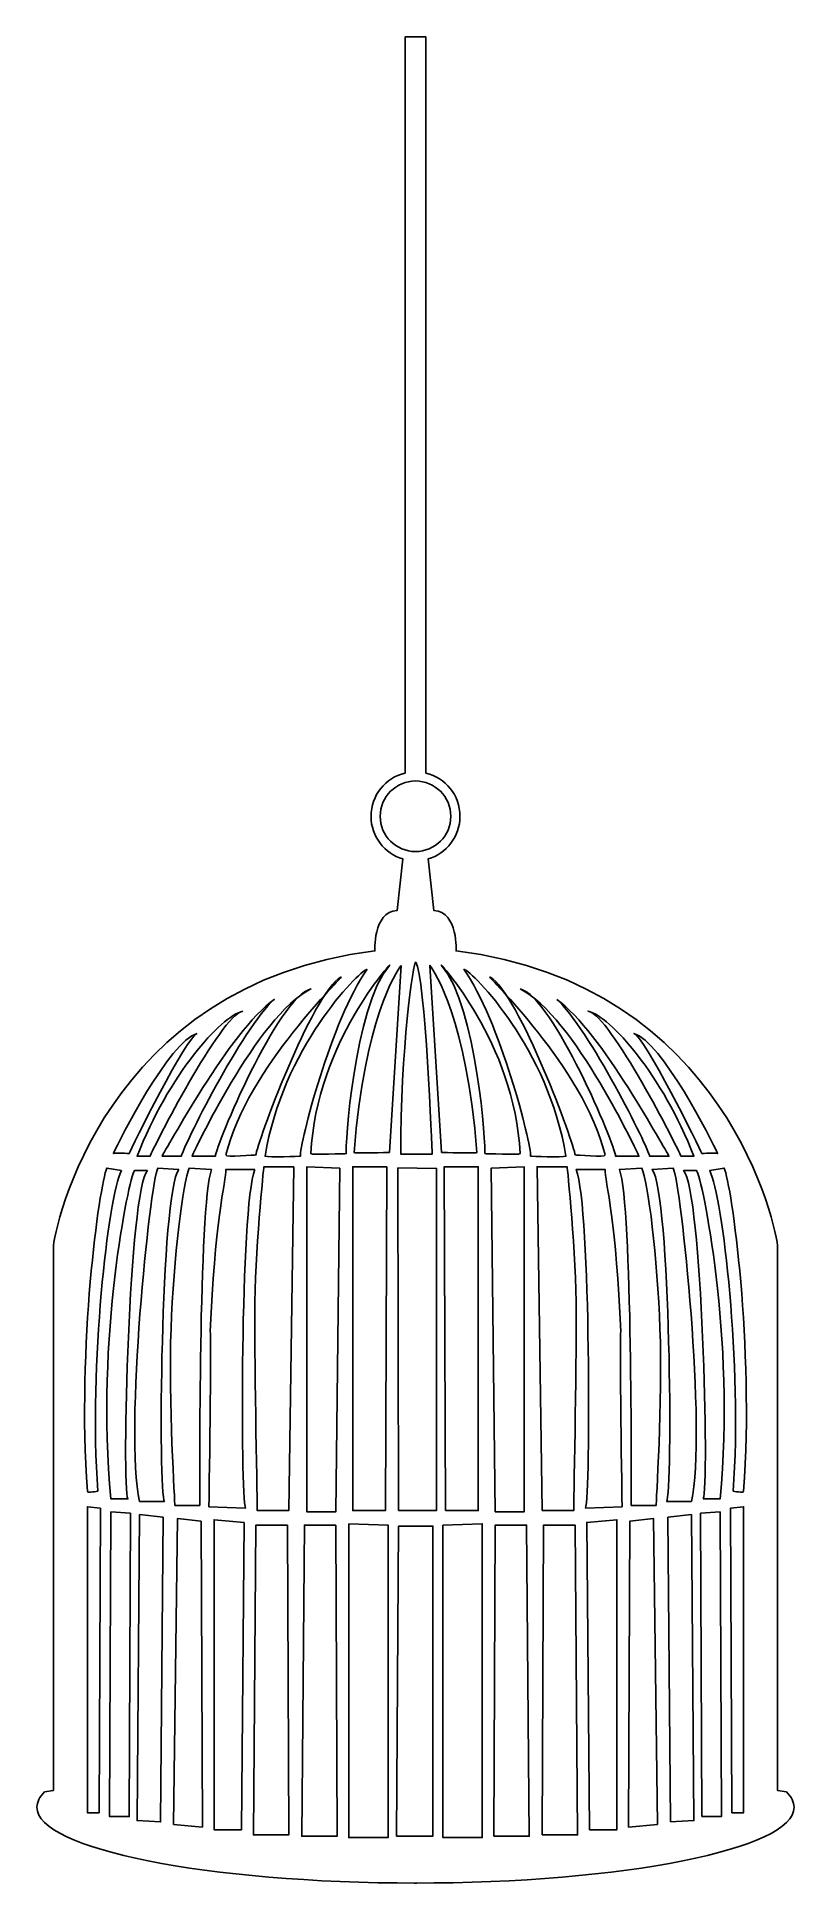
# Model space of a CAD drawing. Header units: centimetres. Extents: x -4.4 to 4.4, y -10.7 to 10.7.
import ezdxf

# ---------------------------------------------------------------- set-up
doc = ezdxf.new("R2010")
doc.units = ezdxf.units.CM
doc.header["$MEASUREMENT"] = 0
doc.layers.add('Camada 1', color=7, linetype='Continuous')

msp = doc.modelspace()

# ---------------------------------------------------------------- linework, layer by layer
at = {"layer": 'Camada 1'}
for points, knots in [([(0.01527, -10.73842), (-2.42591, -10.73842), (-4.40492, -10.34358), (-4.40492, -9.85656), (-4.40492, -9.85656), (-4.40492, -9.79571), (-4.37399, -9.73628), (-4.31517, -9.67889), (-4.31517, -9.67889), (-4.31517, -9.67889), (-4.21373, -9.66106), (-4.21373, -9.66106), (-4.21373, -9.66106), (-4.21373, -9.66106), (-4.21373, -3.34805), (-4.21373, -3.34805), (-4.21373, -3.34805), (-4.21373, -3.15033), (-3.62045, -0.27521), (-0.4716, 0.10511), (-0.4716, 0.10511), (-0.4716, 0.0899), (-0.50203, 0.56146), (-0.213, 0.57668), (-0.213, 0.57668), (-0.213, 0.57668), (-0.14617, 1.1757), (-0.14617, 1.1757), (-0.14617, 1.1757), (-0.36064, 1.23875), (-0.51722, 1.43708), (-0.51722, 1.67198), (-0.51722, 1.67198), (-0.51722, 1.91566), (-0.34873, 2.11997), (-0.12188, 2.17474), (-0.12188, 2.17474), (-0.12188, 2.17474), (-0.12187, 10.73842), (-0.12187, 10.73842), (-0.12187, 10.73842), (-0.12187, 10.73842), (0, 10.73842), (0, 10.73842), (0, 10.73842), (0, 10.73842), (0.12181, 10.73842), (0.12181, 10.73842), (0.12181, 10.73842), (0.12181, 10.73842), (0.12181, 2.17473), (0.12181, 2.17473), (0.12181, 2.17473), (0.34872, 2.11993), (0.51723, 1.91565), (0.51723, 1.67197), (0.51723, 1.67197), (0.51723, 1.43707), (0.36065, 1.23874), (0.14615, 1.17569), (0.14615, 1.17569), (0.14615, 1.17569), (0.21296, 0.57667), (0.21296, 0.57667), (0.21296, 0.57667), (0.50204, 0.56146), (0.47159, 0.08989), (0.47159, 0.1051), (0.47159, 0.1051), (3.62042, -0.27521), (4.2137, -3.15033), (4.2137, -3.34806), (4.2137, -3.34806), (4.2137, -3.34806), (4.2137, -9.6611), (4.2137, -9.6611), (4.2137, -9.6611), (4.2137, -9.6611), (4.31517, -9.67893), (4.31517, -9.67893), (4.31517, -9.67893), (4.37399, -9.73632), (4.40489, -9.79574), (4.40489, -9.8566), (4.40489, -9.8566), (4.40489, -10.34362), (2.42591, -10.73846), (-0.01527, -10.73846), (-0.01527, -10.73846), (-0.01527, -10.73846), (0.01527, -10.73845), (0.01527, -10.73845), (0.01527, -10.73845), (0.01527, -10.73845), (0.01527, -10.73842), (0.01527, -10.73842)], [0, 0, 0, 0, 0.04, 0.04, 0.04, 0.04, 0.08, 0.08, 0.08, 0.08, 0.12, 0.12, 0.12, 0.12, 0.16, 0.16, 0.16, 0.16, 0.2, 0.2, 0.2, 0.2, 0.24, 0.24, 0.24, 0.24, 0.28, 0.28, 0.28, 0.28, 0.32, 0.32, 0.32, 0.32, 0.36, 0.36, 0.36, 0.36, 0.4, 0.4, 0.4, 0.4, 0.44, 0.44, 0.44, 0.44, 0.48, 0.48, 0.48, 0.48, 0.52, 0.52, 0.52, 0.52, 0.56, 0.56, 0.56, 0.56, 0.6, 0.6, 0.6, 0.6, 0.64, 0.64, 0.64, 0.64, 0.68, 0.68, 0.68, 0.68, 0.72, 0.72, 0.72, 0.72, 0.76, 0.76, 0.76, 0.76, 0.8, 0.8, 0.8, 0.8, 0.84, 0.84, 0.84, 0.84, 0.88, 0.88, 0.88, 0.88, 0.92, 0.92, 0.92, 0.92, 1, 1, 1, 1]), ([(-0.41074, 1.67194), (-0.41074, 1.44511), (-0.22683, 1.2612), (0, 1.2612), (0, 1.2612), (0.22683, 1.2612), (0.41077, 1.44511), (0.41077, 1.67194), (0.41077, 1.67194), (0.41077, 1.89877), (0.22683, 2.08268), (0, 2.08268), (0, 2.08268), (-0.22683, 2.08268), (-0.41074, 1.89877), (-0.41074, 1.67194)], [0, 0, 0, 0, 0.2, 0.2, 0.2, 0.2, 0.4, 0.4, 0.4, 0.4, 0.6, 0.6, 0.6, 0.6, 1, 1, 1, 1]), ([(-0.30424, -0.06222), (-0.2514, 0.00038), (-1.15609, -0.95969), (-1.21697, -2.25273), (-1.21697, -2.25273), (-1.21697, -2.26792), (-0.80626, -2.25273), (-0.80626, -2.25273), (-0.80626, -2.25273), (-0.82145, -2.19187), (-0.71493, -0.54905), (-0.30424, -0.06222)], [0, 0, 0, 0, 0.25, 0.25, 0.25, 0.25, 0.5, 0.5, 0.5, 0.5, 1, 1, 1, 1]), ([(0.00299, -0.02443), (-0.0222, 0.01179), (-0.17902, -1.06456), (-0.17037, -2.26071), (-0.17037, -2.26071), (-0.17037, -2.26071), (0.1937, -2.26072), (0.1937, -2.26072), (0.1937, -2.26072), (0.19373, -2.21738), (0.11266, -0.1821), (0.00299, -0.02443)], [0, 0, 0, 0, 0.25, 0.25, 0.25, 0.25, 0.5, 0.5, 0.5, 0.5, 1, 1, 1, 1]), ([(0.80626, -2.25273), (0.80626, -2.25273), (1.21695, -2.26792), (1.21695, -2.25273), (1.21695, -2.25273), (1.1561, -0.95968), (0.25141, 0.00038), (0.30427, -0.06222), (0.30427, -0.06222), (0.71493, -0.54905), (0.82148, -2.19187), (0.80626, -2.25273)], [0, 0, 0, 0, 0.25, 0.25, 0.25, 0.25, 0.5, 0.5, 0.5, 0.5, 1, 1, 1, 1]), ([(-0.86707, -0.19914), (-0.81198, -0.16911), (-1.96237, -1.24874), (-2.20576, -2.26792), (-2.20576, -2.26792), (-2.22097, -2.29835), (-1.85587, -2.26792), (-1.85587, -2.26792), (-1.85587, -2.26792), (-1.85587, -2.1615), (-1.20171, -0.38173), (-0.86707, -0.19914)], [0, 0, 0, 0, 0.25, 0.25, 0.25, 0.25, 0.5, 0.5, 0.5, 0.5, 1, 1, 1, 1]), ([(-0.56285, -0.10786), (-0.66934, -0.13829), (-1.5516, -1.03575), (-1.74937, -2.28316), (-1.74937, -2.28316), (-1.71894, -2.29837), (-1.33868, -2.28316), (-1.33868, -2.28316), (-1.33868, -2.28316), (-1.35387, -2.14631), (-0.97353, -0.686), (-0.56285, -0.10786)], [0, 0, 0, 0, 0.25, 0.25, 0.25, 0.25, 0.5, 0.5, 0.5, 0.5, 1, 1, 1, 1]), ([(-0.16735, -0.06222), (-0.2282, -0.13829), (-0.59328, -0.70111), (-0.71498, -2.23752), (-0.71498, -2.23752), (-0.73019, -2.25273), (-0.30424, -2.23752), (-0.30424, -2.23752), (-0.30424, -2.23752), (-0.30424, -2.23752), (-0.16735, -0.06222), (-0.16735, -0.06222)], [0, 0, 0, 0, 0.25, 0.25, 0.25, 0.25, 0.5, 0.5, 0.5, 0.5, 1, 1, 1, 1]), ([(0.30427, -2.23751), (0.30427, -2.23751), (0.7302, -2.25272), (0.71496, -2.23751), (0.71496, -2.23751), (0.59325, -0.70113), (0.22821, -0.13828), (0.16735, -0.06221), (0.16735, -0.06221), (0.16735, -0.06221), (0.30427, -2.23751), (0.30427, -2.23751)], [0, 0, 0, 0, 0.25, 0.25, 0.25, 0.25, 0.5, 0.5, 0.5, 0.5, 1, 1, 1, 1]), ([(1.33869, -2.28316), (1.33869, -2.28316), (1.71895, -2.29837), (1.74938, -2.28316), (1.74938, -2.28316), (1.5516, -1.03576), (0.66935, -0.13832), (0.56283, -0.10786), (0.56283, -0.10786), (0.97353, -0.686), (1.3539, -2.14631), (1.33869, -2.28316)], [0, 0, 0, 0, 0.25, 0.25, 0.25, 0.25, 0.5, 0.5, 0.5, 0.5, 1, 1, 1, 1]), ([(1.85589, -2.26794), (1.85589, -2.26794), (2.22094, -2.29837), (2.20575, -2.26794), (2.20575, -2.26794), (1.96239, -1.24874), (0.81198, -0.16913), (0.86706, -0.19916), (0.86706, -0.19916), (1.20176, -0.38173), (1.85589, -2.1615), (1.85589, -2.26794)], [0, 0, 0, 0, 0.25, 0.25, 0.25, 0.25, 0.5, 0.5, 0.5, 0.5, 1, 1, 1, 1]), ([(-2.60125, -2.28316), (-2.60125, -2.28316), (-2.32741, -2.28316), (-2.32741, -2.28316), (-2.32741, -2.28316), (-2.32741, -2.1615), (-1.59721, -0.42735), (-1.21695, -0.33606), (-1.21695, -0.33606), (-1.84065, -0.64033), (-2.60125, -2.28316), (-2.60125, -2.28316)], [0, 0, 0, 0, 0.25, 0.25, 0.25, 0.25, 0.5, 0.5, 0.5, 0.5, 1, 1, 1, 1]), ([(1.21695, -0.33606), (1.59724, -0.42734), (2.32743, -2.1615), (2.32743, -2.28316), (2.32743, -2.28316), (2.32743, -2.28316), (2.6013, -2.28316), (2.6013, -2.28316), (2.6013, -2.28316), (2.6013, -2.28316), (1.84068, -0.64033), (1.21695, -0.33606)], [0, 0, 0, 0, 0.25, 0.25, 0.25, 0.25, 0.5, 0.5, 0.5, 0.5, 1, 1, 1, 1]), ([(-2.00798, -0.59469), (-2.26658, -0.65554), (-2.87505, -1.34002), (-3.24014, -2.28313), (-3.24014, -2.28313), (-3.25535, -2.28313), (-3.08803, -2.28313), (-3.08803, -2.28313), (-3.08803, -2.28313), (-3.05763, -2.19187), (-2.26658, -0.64033), (-2.00798, -0.59469)], [0, 0, 0, 0, 0.25, 0.25, 0.25, 0.25, 0.5, 0.5, 0.5, 0.5, 1, 1, 1, 1]), ([(-2.95111, -2.28316), (-2.95111, -2.28316), (-2.72293, -2.28316), (-2.72293, -2.28316), (-2.72293, -2.28316), (-2.72293, -2.20709), (-2.008, -0.77715), (-1.6429, -0.4578), (-1.6429, -0.4578), (-2.16011, -0.82281), (-2.9055, -2.2223), (-2.95111, -2.28316)], [0, 0, 0, 0, 0.25, 0.25, 0.25, 0.25, 0.5, 0.5, 0.5, 0.5, 1, 1, 1, 1]), ([(1.64296, -0.4578), (2.00803, -0.77715), (2.72299, -2.20709), (2.72299, -2.28316), (2.72299, -2.28316), (2.72299, -2.28316), (2.95114, -2.28316), (2.95114, -2.28316), (2.95114, -2.28316), (2.9055, -2.2223), (2.16008, -0.82281), (1.64296, -0.4578)], [0, 0, 0, 0, 0.25, 0.25, 0.25, 0.25, 0.5, 0.5, 0.5, 0.5, 1, 1, 1, 1]), ([(3.08806, -2.28316), (3.08806, -2.28316), (3.25533, -2.28316), (3.24012, -2.28316), (3.24012, -2.28316), (2.87507, -1.34003), (2.26659, -0.65555), (2.00796, -0.59472), (2.00796, -0.59472), (2.26658, -0.64033), (3.05763, -2.19187), (3.08806, -2.28316)], [0, 0, 0, 0, 0.25, 0.25, 0.25, 0.25, 0.5, 0.5, 0.5, 0.5, 1, 1, 1, 1]), ([(-2.54042, -0.85327), (-2.85985, -0.94455), (-3.45313, -2.10062), (-3.51395, -2.25276), (-3.51395, -2.25276), (-3.49874, -2.23755), (-3.33141, -2.25276), (-3.33141, -2.25276), (-3.33141, -2.25276), (-3.31623, -2.19187), (-2.64692, -0.86848), (-2.54042, -0.85327)], [0, 0, 0, 0, 0.25, 0.25, 0.25, 0.25, 0.5, 0.5, 0.5, 0.5, 1, 1, 1, 1]), ([(3.3314, -2.25273), (3.3314, -2.25273), (3.49875, -2.23752), (3.51396, -2.25273), (3.51396, -2.25273), (3.45311, -2.10059), (2.85983, -0.94455), (2.5404, -0.85324), (2.5404, -0.85324), (2.64692, -0.86848), (3.31618, -2.19187), (3.3314, -2.25273)], [0, 0, 0, 0, 0.25, 0.25, 0.25, 0.25, 0.5, 0.5, 0.5, 0.5, 1, 1, 1, 1]), ([(-3.42268, -2.4505), (-3.42268, -2.4505), (-3.59003, -2.42007), (-3.59003, -2.42007), (-3.59003, -2.42007), (-3.68131, -2.61787), (-3.93992, -4.50417), (-3.81821, -6.17747), (-3.81821, -6.17747), (-3.81821, -6.2079), (-3.6965, -6.17747), (-3.6965, -6.17747), (-3.6965, -6.17747), (-3.80299, -4.71708), (-3.57481, -2.75478), (-3.42268, -2.4505)], [0, 0, 0, 0, 0.2, 0.2, 0.2, 0.2, 0.4, 0.4, 0.4, 0.4, 0.6, 0.6, 0.6, 0.6, 1, 1, 1, 1]), ([(-3.11846, -2.4505), (-3.11846, -2.4505), (-3.27057, -2.4505), (-3.27057, -2.4505), (-3.27057, -2.4505), (-3.33142, -2.52657), (-3.72692, -4.39773), (-3.54439, -6.26876), (-3.54439, -6.26876), (-3.54439, -6.26876), (-3.34664, -6.26876), (-3.34664, -6.26876), (-3.34664, -6.26876), (-3.42268, -6.13184), (-3.33142, -2.66349), (-3.11846, -2.4505)], [0, 0, 0, 0, 0.2, 0.2, 0.2, 0.2, 0.4, 0.4, 0.4, 0.4, 0.6, 0.6, 0.6, 0.6, 1, 1, 1, 1]), ([(-2.75339, -2.43529), (-2.75339, -2.43529), (-2.99678, -2.42008), (-2.99678, -2.42008), (-2.99678, -2.42008), (-3.08806, -2.58743), (-3.39228, -5.493), (-3.20974, -6.29919), (-3.20974, -6.29919), (-3.19453, -6.29919), (-2.92071, -6.29919), (-2.92071, -6.29919), (-2.92071, -6.29919), (-2.99675, -6.22312), (-2.96638, -2.70913), (-2.75339, -2.43529)], [0, 0, 0, 0, 0.2, 0.2, 0.2, 0.2, 0.4, 0.4, 0.4, 0.4, 0.6, 0.6, 0.6, 0.6, 1, 1, 1, 1]), ([(-2.37307, -2.43529), (-2.37307, -2.43529), (-2.63167, -2.42008), (-2.63167, -2.42008), (-2.63167, -2.42008), (-2.70774, -2.57224), (-2.81421, -3.46971), (-2.84463, -4.29119), (-2.84463, -4.29119), (-2.87505, -5.11267), (-2.79902, -6.34483), (-2.79902, -6.34483), (-2.79902, -6.34483), (-2.79902, -6.34483), (-2.51, -6.34483), (-2.51, -6.34483), (-2.51, -6.34483), (-2.51, -6.14705), (-2.52518, -2.86127), (-2.37307, -2.43529)], [0, 0, 0, 0, 0.16666667, 0.16666667, 0.16666667, 0.16666667, 0.33333333, 0.33333333, 0.33333333, 0.33333333, 0.5, 0.5, 0.5, 0.5, 0.66666667, 0.66666667, 0.66666667, 0.66666667, 1, 1, 1, 1]), ([(-1.87108, -2.43529), (-1.87108, -2.43529), (-2.20575, -2.43529), (-2.20575, -2.43529), (-2.20575, -2.43529), (-2.20575, -2.55702), (-2.34265, -3.10463), (-2.38829, -4.32161), (-2.38829, -4.32161), (-2.37308, -4.32161), (-2.4035, -6.36004), (-2.4035, -6.36004), (-2.4035, -6.36004), (-2.4035, -6.36004), (-1.97757, -6.37525), (-1.97757, -6.37525), (-1.97757, -6.37525), (-2.0384, -6.23831), (-2.03843, -2.8917), (-1.87108, -2.43529)], [0, 0, 0, 0, 0.16666667, 0.16666667, 0.16666667, 0.16666667, 0.33333333, 0.33333333, 0.33333333, 0.33333333, 0.5, 0.5, 0.5, 0.5, 0.66666667, 0.66666667, 0.66666667, 0.66666667, 1, 1, 1, 1]), ([(-1.4147, -2.40486), (-1.4147, -2.40486), (-1.76459, -2.40486), (-1.76459, -2.40486), (-1.76459, -2.40486), (-1.76459, -2.40486), (-1.87108, -3.42406), (-1.87108, -4.10867), (-1.87108, -4.10867), (-1.87108, -4.71785), (-1.84065, -6.40565), (-1.84065, -6.40565), (-1.84065, -6.40565), (-1.84065, -6.40565), (-1.47555, -6.40565), (-1.47555, -6.40565), (-1.47555, -6.40565), (-1.47555, -6.40565), (-1.4147, -2.40486), (-1.4147, -2.40486)], [0, 0, 0, 0, 0.16666667, 0.16666667, 0.16666667, 0.16666667, 0.33333333, 0.33333333, 0.33333333, 0.33333333, 0.5, 0.5, 0.5, 0.5, 0.66666667, 0.66666667, 0.66666667, 0.66666667, 1, 1, 1, 1]), ([(-0.88228, -2.42008), (-0.88228, -2.42008), (-1.26259, -2.40489), (-1.26259, -2.40489), (-1.26259, -2.40489), (-1.26259, -2.40489), (-1.26259, -6.42089), (-1.26259, -6.42089), (-1.26259, -6.42089), (-1.26259, -6.42089), (-0.92792, -6.42089), (-0.92792, -6.42089), (-0.92792, -6.42089), (-0.92792, -6.42089), (-0.88228, -2.42008), (-0.88228, -2.42008)], [0, 0, 0, 0, 0.2, 0.2, 0.2, 0.2, 0.4, 0.4, 0.4, 0.4, 0.6, 0.6, 0.6, 0.6, 1, 1, 1, 1]), ([(-0.33467, -2.40486), (-0.33467, -2.40486), (-0.7302, -2.40486), (-0.7302, -2.40486), (-0.7302, -2.40486), (-0.7302, -2.40486), (-0.7302, -6.40565), (-0.7302, -6.40565), (-0.7302, -6.40565), (-0.7302, -6.40565), (-0.34989, -6.40565), (-0.34989, -6.40565), (-0.34989, -6.40565), (-0.34989, -6.40565), (-0.33467, -2.40486), (-0.33467, -2.40486)], [0, 0, 0, 0, 0.2, 0.2, 0.2, 0.2, 0.4, 0.4, 0.4, 0.4, 0.6, 0.6, 0.6, 0.6, 1, 1, 1, 1]), ([(-0.20503, -2.41682), (-0.20503, -2.41682), (-0.19638, -6.40409), (-0.19638, -6.40409), (-0.19638, -6.40409), (-0.19638, -6.40409), (0.24564, -6.40409), (0.24564, -6.40409), (0.24564, -6.40409), (0.24564, -6.40409), (0.24564, -2.42547), (0.24564, -2.42547), (0.24564, -2.42547), (0.24564, -2.42547), (-0.20503, -2.41682), (-0.20503, -2.41682)], [0, 0, 0, 0, 0.2, 0.2, 0.2, 0.2, 0.4, 0.4, 0.4, 0.4, 0.6, 0.6, 0.6, 0.6, 1, 1, 1, 1]), ([(0.34991, -6.40565), (0.34991, -6.40565), (0.7302, -6.40565), (0.7302, -6.40565), (0.7302, -6.40565), (0.7302, -6.40565), (0.7302, -2.40486), (0.7302, -2.40486), (0.7302, -2.40486), (0.7302, -2.40486), (0.33472, -2.40486), (0.33472, -2.40486), (0.33472, -2.40486), (0.33472, -2.40486), (0.34991, -6.40565), (0.34991, -6.40565)], [0, 0, 0, 0, 0.2, 0.2, 0.2, 0.2, 0.4, 0.4, 0.4, 0.4, 0.6, 0.6, 0.6, 0.6, 1, 1, 1, 1]), ([(0.92792, -6.42089), (0.92792, -6.42089), (1.26262, -6.42089), (1.26262, -6.42089), (1.26262, -6.42089), (1.26262, -6.42089), (1.26262, -2.40486), (1.26262, -2.40486), (1.26262, -2.40486), (1.26262, -2.40486), (0.88228, -2.42005), (0.88228, -2.42005), (0.88228, -2.42005), (0.88228, -2.42005), (0.92792, -6.42089), (0.92792, -6.42089)], [0, 0, 0, 0, 0.2, 0.2, 0.2, 0.2, 0.4, 0.4, 0.4, 0.4, 0.6, 0.6, 0.6, 0.6, 1, 1, 1, 1]), ([(1.47561, -6.40565), (1.47561, -6.40565), (1.84068, -6.40565), (1.84068, -6.40565), (1.84068, -6.40565), (1.84068, -6.40565), (1.87108, -4.71785), (1.87108, -4.10867), (1.87108, -4.10867), (1.87108, -3.42406), (1.76461, -2.40486), (1.76461, -2.40486), (1.76461, -2.40486), (1.76461, -2.40486), (1.41475, -2.40486), (1.41475, -2.40486), (1.41475, -2.40486), (1.41475, -2.40486), (1.47561, -6.40565), (1.47561, -6.40565)], [0, 0, 0, 0, 0.16666667, 0.16666667, 0.16666667, 0.16666667, 0.33333333, 0.33333333, 0.33333333, 0.33333333, 0.5, 0.5, 0.5, 0.5, 0.66666667, 0.66666667, 0.66666667, 0.66666667, 1, 1, 1, 1]), ([(1.9776, -6.37525), (1.9776, -6.37525), (2.40353, -6.36004), (2.40353, -6.36004), (2.40353, -6.36004), (2.40353, -6.36004), (2.37313, -4.32161), (2.38832, -4.32161), (2.38832, -4.32161), (2.34268, -3.10463), (2.20578, -2.55702), (2.20578, -2.43529), (2.20578, -2.43529), (2.20578, -2.43529), (1.87113, -2.43529), (1.87113, -2.43529), (1.87113, -2.43529), (2.03843, -2.8917), (2.03838, -6.23831), (1.9776, -6.37525)], [0, 0, 0, 0, 0.16666667, 0.16666667, 0.16666667, 0.16666667, 0.33333333, 0.33333333, 0.33333333, 0.33333333, 0.5, 0.5, 0.5, 0.5, 0.66666667, 0.66666667, 0.66666667, 0.66666667, 1, 1, 1, 1]), ([(2.51002, -6.34483), (2.51002, -6.34483), (2.79908, -6.34483), (2.79908, -6.34483), (2.79908, -6.34483), (2.79908, -6.34483), (2.87509, -5.11267), (2.84467, -4.29119), (2.84467, -4.29119), (2.81425, -3.46971), (2.7078, -2.57224), (2.63173, -2.42008), (2.63173, -2.42008), (2.63173, -2.42008), (2.37313, -2.43529), (2.37313, -2.43529), (2.37313, -2.43529), (2.52524, -2.86127), (2.51002, -6.14705), (2.51002, -6.34483)], [0, 0, 0, 0, 0.16666667, 0.16666667, 0.16666667, 0.16666667, 0.33333333, 0.33333333, 0.33333333, 0.33333333, 0.5, 0.5, 0.5, 0.5, 0.66666667, 0.66666667, 0.66666667, 0.66666667, 1, 1, 1, 1]), ([(2.92071, -6.29919), (2.92071, -6.29919), (3.1945, -6.29919), (3.20971, -6.29919), (3.20971, -6.29919), (3.39225, -5.49298), (3.08805, -2.58743), (2.99677, -2.42008), (2.99677, -2.42008), (2.99677, -2.42008), (2.75343, -2.43529), (2.75343, -2.43529), (2.75343, -2.43529), (2.96643, -2.70913), (2.99678, -6.22312), (2.92071, -6.29919)], [0, 0, 0, 0, 0.2, 0.2, 0.2, 0.2, 0.4, 0.4, 0.4, 0.4, 0.6, 0.6, 0.6, 0.6, 1, 1, 1, 1]), ([(3.34664, -6.26876), (3.34664, -6.26876), (3.54441, -6.26876), (3.54441, -6.26876), (3.54441, -6.26876), (3.72697, -4.39773), (3.33142, -2.52657), (3.27057, -2.4505), (3.27057, -2.4505), (3.27057, -2.4505), (3.11848, -2.4505), (3.11848, -2.4505), (3.11848, -2.4505), (3.3314, -2.66349), (3.4227, -6.13184), (3.34664, -6.26876)], [0, 0, 0, 0, 0.2, 0.2, 0.2, 0.2, 0.4, 0.4, 0.4, 0.4, 0.6, 0.6, 0.6, 0.6, 1, 1, 1, 1]), ([(3.69652, -6.17745), (3.69652, -6.17745), (3.81825, -6.20788), (3.81825, -6.17745), (3.81825, -6.17745), (3.93996, -4.50415), (3.68133, -2.61785), (3.59005, -2.42005), (3.59005, -2.42005), (3.59005, -2.42005), (3.4227, -2.45048), (3.4227, -2.45048), (3.4227, -2.45048), (3.57484, -2.75478), (3.80304, -4.71708), (3.69652, -6.17745)], [0, 0, 0, 0, 0.2, 0.2, 0.2, 0.2, 0.4, 0.4, 0.4, 0.4, 0.6, 0.6, 0.6, 0.6, 1, 1, 1, 1]), ([(-3.66609, -6.37525), (-3.66609, -6.37525), (-3.8182, -6.36004), (-3.8182, -6.36004), (-3.8182, -6.36004), (-3.8182, -6.36004), (-3.8182, -9.91964), (-3.8182, -9.91964), (-3.8182, -9.91964), (-3.8182, -9.91964), (-3.68131, -9.91964), (-3.68131, -9.91964), (-3.68131, -9.91964), (-3.68131, -9.91964), (-3.66609, -6.37525), (-3.66609, -6.37525)], [0, 0, 0, 0, 0.2, 0.2, 0.2, 0.2, 0.4, 0.4, 0.4, 0.4, 0.6, 0.6, 0.6, 0.6, 1, 1, 1, 1]), ([(-3.31623, -6.43611), (-3.31623, -6.43611), (-3.54441, -6.4209), (-3.54441, -6.4209), (-3.54441, -6.4209), (-3.54441, -6.4209), (-3.55962, -9.96531), (-3.55962, -9.96531), (-3.55962, -9.96531), (-3.55962, -9.96531), (-3.33145, -9.96531), (-3.33145, -9.96531), (-3.33145, -9.96531), (-3.33145, -9.96531), (-3.31623, -6.43611), (-3.31623, -6.43611)], [0, 0, 0, 0, 0.2, 0.2, 0.2, 0.2, 0.4, 0.4, 0.4, 0.4, 0.6, 0.6, 0.6, 0.6, 1, 1, 1, 1]), ([(3.3314, -9.96528), (3.3314, -9.96528), (3.5596, -9.96528), (3.5596, -9.96528), (3.5596, -9.96528), (3.5596, -9.96528), (3.54439, -6.42087), (3.54439, -6.42087), (3.54439, -6.42087), (3.54439, -6.42087), (3.31619, -6.43608), (3.31619, -6.43608), (3.31619, -6.43608), (3.31619, -6.43608), (3.3314, -9.96528), (3.3314, -9.96528)], [0, 0, 0, 0, 0.2, 0.2, 0.2, 0.2, 0.4, 0.4, 0.4, 0.4, 0.6, 0.6, 0.6, 0.6, 1, 1, 1, 1]), ([(3.68133, -9.91964), (3.68133, -9.91964), (3.81825, -9.91964), (3.81825, -9.91964), (3.81825, -9.91964), (3.81825, -9.91964), (3.81825, -6.36004), (3.81825, -6.36004), (3.81825, -6.36004), (3.81825, -6.36004), (3.66611, -6.37525), (3.66611, -6.37525), (3.66611, -6.37525), (3.66611, -6.37525), (3.68133, -9.91964), (3.68133, -9.91964)], [0, 0, 0, 0, 0.2, 0.2, 0.2, 0.2, 0.4, 0.4, 0.4, 0.4, 0.6, 0.6, 0.6, 0.6, 1, 1, 1, 1]), ([(-2.93592, -6.48172), (-2.93592, -6.48172), (-3.20974, -6.45132), (-3.20974, -6.45132), (-3.20974, -6.45132), (-3.20974, -6.45132), (-3.24017, -10.01092), (-3.24017, -10.01092), (-3.24017, -10.01092), (-3.24017, -10.01092), (-2.96635, -10.02613), (-2.96635, -10.02613), (-2.96635, -10.02613), (-2.96635, -10.02613), (-2.93592, -6.48172), (-2.93592, -6.48172)], [0, 0, 0, 0, 0.2, 0.2, 0.2, 0.2, 0.4, 0.4, 0.4, 0.4, 0.6, 0.6, 0.6, 0.6, 1, 1, 1, 1]), ([(-2.49478, -6.52739), (-2.49478, -6.52739), (-2.7686, -6.49696), (-2.7686, -6.49696), (-2.7686, -6.49696), (-2.7686, -6.49696), (-2.81424, -10.05658), (-2.81424, -10.05658), (-2.81424, -10.05658), (-2.81424, -10.05658), (-2.47957, -10.08698), (-2.47957, -10.08698), (-2.47957, -10.08698), (-2.47957, -10.08698), (-2.49478, -6.52739), (-2.49478, -6.52739)], [0, 0, 0, 0, 0.2, 0.2, 0.2, 0.2, 0.4, 0.4, 0.4, 0.4, 0.6, 0.6, 0.6, 0.6, 1, 1, 1, 1]), ([(-1.99276, -6.5426), (-1.99276, -6.5426), (-2.34265, -6.51217), (-2.34265, -6.51217), (-2.34265, -6.51217), (-2.34265, -6.51217), (-2.34265, -10.11744), (-2.34265, -10.11744), (-2.34265, -10.11744), (-2.34265, -10.11744), (-2.02319, -10.11744), (-2.02319, -10.11744), (-2.02319, -10.11744), (-2.02319, -10.11744), (-1.99276, -6.5426), (-1.99276, -6.5426)], [0, 0, 0, 0, 0.2, 0.2, 0.2, 0.2, 0.4, 0.4, 0.4, 0.4, 0.6, 0.6, 0.6, 0.6, 1, 1, 1, 1]), ([(-1.49077, -6.57303), (-1.49077, -6.57303), (-1.85587, -6.57303), (-1.85587, -6.57303), (-1.85587, -6.57303), (-1.85587, -6.57303), (-1.8863, -10.1783), (-1.8863, -10.1783), (-1.8863, -10.1783), (-1.8863, -10.1783), (-1.47555, -10.1783), (-1.47555, -10.1783), (-1.47555, -10.1783), (-1.47555, -10.1783), (-1.49077, -6.57303), (-1.49077, -6.57303)], [0, 0, 0, 0, 0.2, 0.2, 0.2, 0.2, 0.4, 0.4, 0.4, 0.4, 0.6, 0.6, 0.6, 0.6, 1, 1, 1, 1]), ([(-0.92792, -6.57303), (-0.92792, -6.57303), (-1.29302, -6.57303), (-1.29302, -6.57303), (-1.29302, -6.57303), (-1.29302, -6.57303), (-1.32345, -10.19351), (-1.32345, -10.19351), (-1.32345, -10.19351), (-1.32345, -10.19351), (-0.91271, -10.19351), (-0.91271, -10.19351), (-0.91271, -10.19351), (-0.91271, -10.19351), (-0.92792, -6.57303), (-0.92792, -6.57303)], [0, 0, 0, 0, 0.2, 0.2, 0.2, 0.2, 0.4, 0.4, 0.4, 0.4, 0.6, 0.6, 0.6, 0.6, 1, 1, 1, 1]), ([(-0.77581, -6.55779), (-0.77581, -6.55779), (-0.77581, -10.2087), (-0.77581, -10.2087), (-0.77581, -10.2087), (-0.77581, -10.2087), (-0.31943, -10.2087), (-0.31943, -10.2087), (-0.31943, -10.2087), (-0.31943, -10.2087), (-0.31943, -6.57303), (-0.31943, -6.57303), (-0.31943, -6.57303), (-0.31943, -6.57303), (-0.77581, -6.55779), (-0.77581, -6.55779)], [0, 0, 0, 0, 0.2, 0.2, 0.2, 0.2, 0.4, 0.4, 0.4, 0.4, 0.6, 0.6, 0.6, 0.6, 1, 1, 1, 1]), ([(-0.22236, -10.19219), (-0.22236, -10.19219), (0.20238, -10.19219), (0.20238, -10.19219), (0.20238, -10.19219), (0.20238, -10.19219), (0.20238, -6.58631), (0.20238, -6.58631), (0.20238, -6.58631), (0.20238, -6.58631), (-0.19635, -6.58631), (-0.19635, -6.58631), (-0.19635, -6.58631), (-0.19635, -6.58631), (-0.22236, -10.19219), (-0.22236, -10.19219)], [0, 0, 0, 0, 0.2, 0.2, 0.2, 0.2, 0.4, 0.4, 0.4, 0.4, 0.6, 0.6, 0.6, 0.6, 1, 1, 1, 1]), ([(0.31951, -6.57303), (0.31951, -6.57303), (0.31951, -10.20872), (0.31951, -10.20872), (0.31951, -10.20872), (0.31951, -10.20872), (0.77584, -10.20872), (0.77584, -10.20872), (0.77584, -10.20872), (0.77584, -10.20872), (0.77584, -6.55779), (0.77584, -6.55779), (0.77584, -6.55779), (0.77584, -6.55779), (0.31951, -6.57303), (0.31951, -6.57303)], [0, 0, 0, 0, 0.2, 0.2, 0.2, 0.2, 0.4, 0.4, 0.4, 0.4, 0.6, 0.6, 0.6, 0.6, 1, 1, 1, 1]), ([(0.91268, -10.19348), (0.91268, -10.19348), (1.32345, -10.19348), (1.32345, -10.19348), (1.32345, -10.19348), (1.32345, -10.19348), (1.29302, -6.573), (1.29302, -6.573), (1.29302, -6.573), (1.29302, -6.573), (0.92789, -6.573), (0.92789, -6.573), (0.92789, -6.573), (0.92789, -6.573), (0.91268, -10.19348), (0.91268, -10.19348)], [0, 0, 0, 0, 0.2, 0.2, 0.2, 0.2, 0.4, 0.4, 0.4, 0.4, 0.6, 0.6, 0.6, 0.6, 1, 1, 1, 1]), ([(1.47561, -10.17827), (1.47561, -10.17827), (1.88629, -10.17827), (1.88629, -10.17827), (1.88629, -10.17827), (1.88629, -10.17827), (1.85589, -6.573), (1.85589, -6.573), (1.85589, -6.573), (1.85589, -6.573), (1.49082, -6.573), (1.49082, -6.573), (1.49082, -6.573), (1.49082, -6.573), (1.47561, -10.17827), (1.47561, -10.17827)], [0, 0, 0, 0, 0.2, 0.2, 0.2, 0.2, 0.4, 0.4, 0.4, 0.4, 0.6, 0.6, 0.6, 0.6, 1, 1, 1, 1]), ([(2.02316, -10.11742), (2.02316, -10.11742), (2.34265, -10.11742), (2.34265, -10.11742), (2.34265, -10.11742), (2.34265, -10.11742), (2.34265, -6.51218), (2.34265, -6.51218), (2.34265, -6.51218), (2.34265, -6.51218), (1.99271, -6.54261), (1.99271, -6.54261), (1.99271, -6.54261), (1.99271, -6.54261), (2.02316, -10.11742), (2.02316, -10.11742)], [0, 0, 0, 0, 0.2, 0.2, 0.2, 0.2, 0.4, 0.4, 0.4, 0.4, 0.6, 0.6, 0.6, 0.6, 1, 1, 1, 1]), ([(2.47957, -10.08699), (2.47957, -10.08699), (2.81427, -10.05659), (2.81427, -10.05659), (2.81427, -10.05659), (2.81427, -10.05659), (2.7686, -6.49697), (2.7686, -6.49697), (2.7686, -6.49697), (2.7686, -6.49697), (2.49476, -6.5274), (2.49476, -6.5274), (2.49476, -6.5274), (2.49476, -6.5274), (2.47957, -10.08699), (2.47957, -10.08699)], [0, 0, 0, 0, 0.2, 0.2, 0.2, 0.2, 0.4, 0.4, 0.4, 0.4, 0.6, 0.6, 0.6, 0.6, 1, 1, 1, 1]), ([(2.96635, -10.02613), (2.96635, -10.02613), (3.24014, -10.01092), (3.24014, -10.01092), (3.24014, -10.01092), (3.24014, -10.01092), (3.20974, -6.45132), (3.20974, -6.45132), (3.20974, -6.45132), (3.20974, -6.45132), (2.93595, -6.48172), (2.93595, -6.48172), (2.93595, -6.48172), (2.93595, -6.48172), (2.96635, -10.02613), (2.96635, -10.02613)], [0, 0, 0, 0, 0.2, 0.2, 0.2, 0.2, 0.4, 0.4, 0.4, 0.4, 0.6, 0.6, 0.6, 0.6, 1, 1, 1, 1])]:
    msp.add_open_spline(points, degree=3, knots=knots, dxfattribs=at)

doc.saveas('drawing.dxf')
